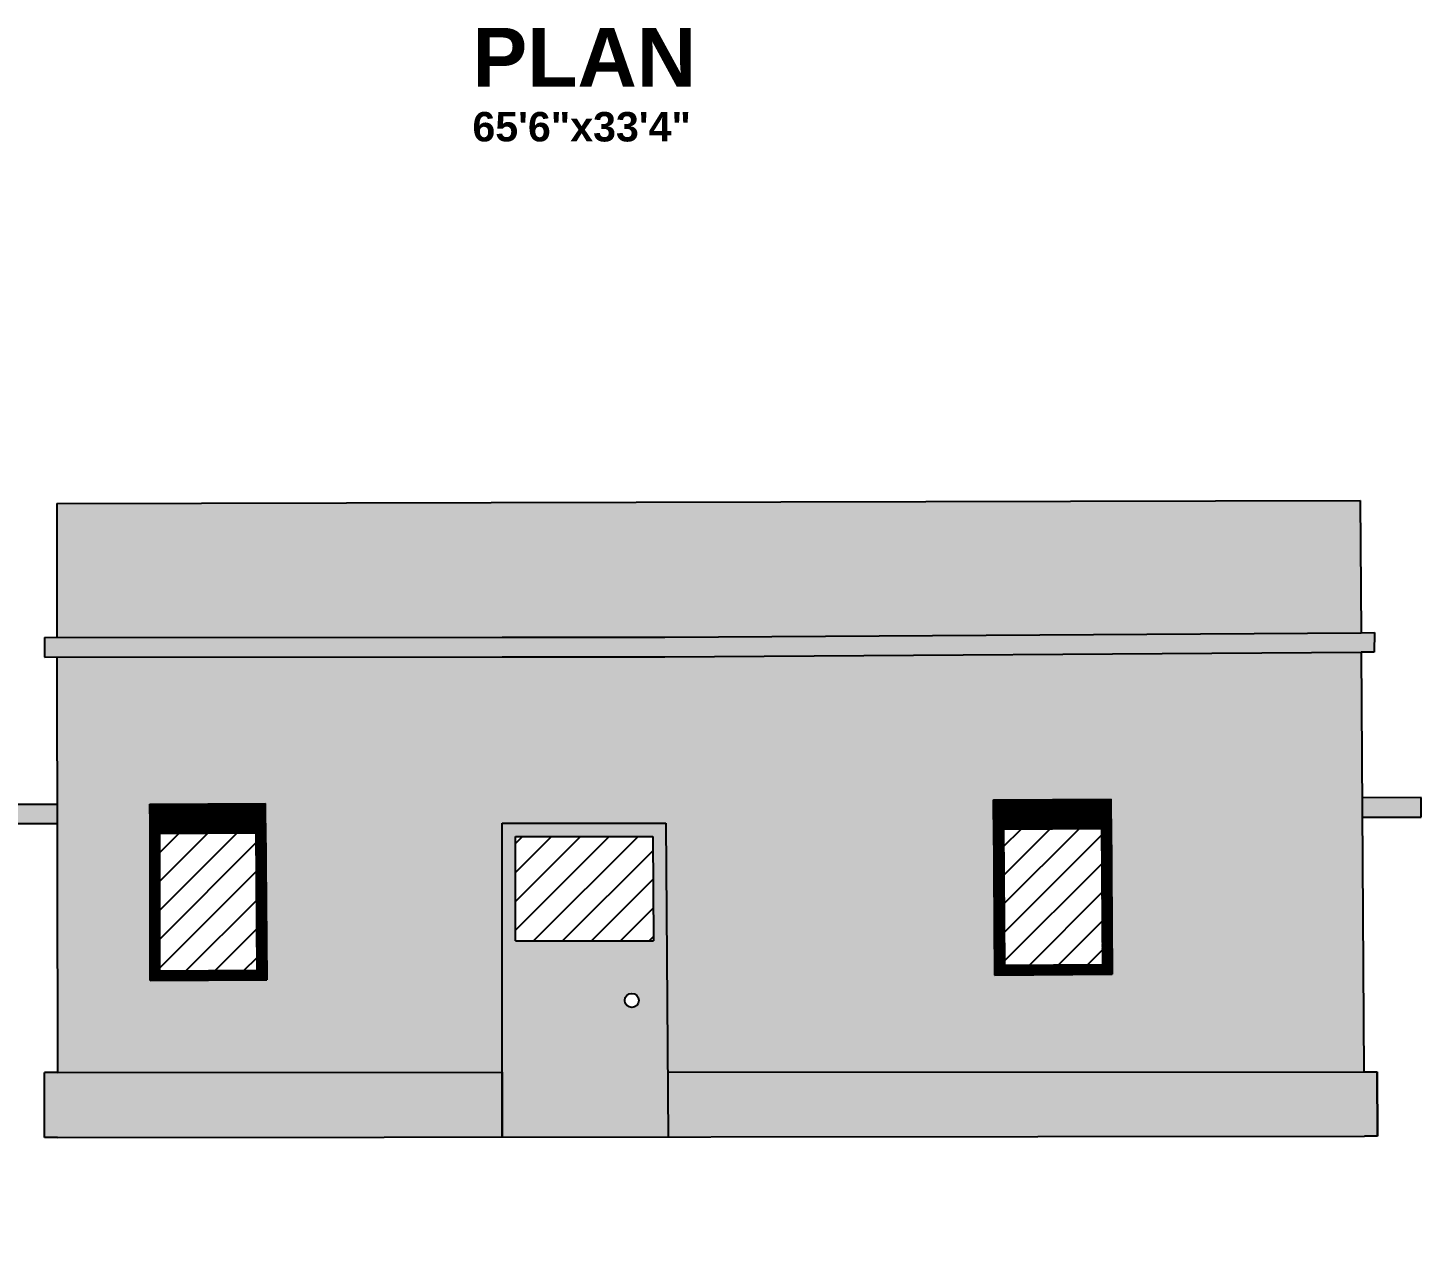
# Model space of a CAD drawing. Header units: inches. Extents: x -1353 to 3986, y -473 to 446.
# Drawn here: x 2347.5 to 2773.7, y -366.9 to 8.3 of the extents above; entities that cross this region are included whole.
import ezdxf

# ---------------------------------------------------------------- set-up
doc = ezdxf.new("R2010")
doc.units = ezdxf.units.IN
doc.header["$MEASUREMENT"] = 0
doc.layers.add('Objects', color=7, linetype='Continuous')
doc.styles.get("Standard").update_dxf_attribs({"font": 'arial.ttf'})
pattern_1 = [(45, (130.06222, 93.77617), (-0.0883883476, 0.0883883476), [])]

msp = doc.modelspace()

# ---------------------------------------------------------------- hatches: boundary and pattern name
at = {"layer": 'Objects', "true_color": 0xf26722}
h = msp.add_hatch(color=30, dxfattribs=at)
h.dxf.hatch_style = 1
h.paths.add_polyline_path([(2492.57, -178.16), (2542.36, -178.14), (2755.38, -176.75), (2755.11, -136.34), (2356.34, -137.23), (2356.39, -178.23)])
h.paths.add_polyline_path([(2356.4, -184.23), (2356.54, -311.33), (2492.65, -311.26), (2492.65, -235.08), (2542.72, -235.08), (2543.21, -311.23), (2756.25, -311.12), (2755.42, -182.75), (2542.38, -184.14), (2492.57, -184.16)])
h.paths.add_polyline_path([(2420.22, -229.02), (2420.25, -235.02), (2420.57, -282.97), (2384.88, -283.2), (2384.88, -235.2), (2384.85, -229.2)], flags=16)
h.paths.add_polyline_path([(2417.27, -238.03), (2417.55, -279.99), (2387.88, -280.18), (2387.88, -238.18)], flags=0)
h.paths.add_polyline_path([(2642.91, -227.87), (2678.92, -227.69), (2678.95, -233.69), (2679.26, -281.28), (2643.26, -281.52), (2642.95, -233.87)], flags=16)
h.paths.add_polyline_path([(2645.97, -236.86), (2675.97, -236.7), (2676.24, -278.3), (2646.24, -278.5)], flags=0)
at = {"layer": 'Objects', "true_color": 0x105689}
h = msp.add_hatch(color=146, dxfattribs=at)
h.dxf.hatch_style = 1
h.paths.add_polyline_path([(2755.42, -182.75), (2759.42, -182.72), (2759.43, -176.72), (2755.38, -176.75), (2542.36, -178.14), (2492.57, -178.16), (2352.56, -178.24), (2352.56, -184.24), (2492.57, -184.16), (2542.38, -184.14)])
h.paths.add_polyline_path([(2492.65, -331.08), (2492.64, -311.26), (2356.54, -311.33), (2352.56, -311.33), (2352.56, -331.24), (2356.56, -331.23)])
h.paths.add_polyline_path([(2756.38, -330.78), (2760.38, -330.75), (2760.25, -311.11), (2756.25, -311.12), (2543.21, -311.23), (2543.34, -331.02)])
at = {"layer": 'Objects', "true_color": 0x4554a5}
h = msp.add_hatch(color=175, dxfattribs=at)
h.dxf.hatch_style = 1
h.paths.add_polyline_path([(2492.65, -331.08), (2492.64, -311.26), (2356.54, -311.33), (2352.56, -311.33), (2352.56, -331.24), (2356.56, -331.23)])
h.paths.add_polyline_path([(2756.38, -330.78), (2760.38, -330.75), (2760.25, -311.11), (2756.25, -311.12), (2543.21, -311.23), (2543.34, -331.02)])
h.paths.add_polyline_path([(2759.43, -176.72), (2755.38, -176.75), (2542.36, -178.14), (2492.57, -178.16), (2352.56, -178.24), (2352.56, -184.24), (2492.57, -184.16), (2542.38, -184.14), (2755.42, -182.75), (2759.42, -182.72)])
at = {"layer": 'Objects', "true_color": 0x139b48}
h = msp.add_hatch(color=114, dxfattribs=at)
h.dxf.hatch_style = 1
h.paths.add_polyline_path([(2356.45, -229.23), (2338.45, -229.23), (2338.45, -235.23), (2356.45, -235.23)])
at = {"layer": 'Objects', "true_color": 0x58ba48}
h = msp.add_hatch(dxfattribs=at)
h.set_pattern_fill('ANSI31', color=85)
h.set_pattern_definition(pattern_1)
h.paths.add_polyline_path([(2420.25, -235.02), (2420.22, -229.02), (2384.85, -229.2), (2384.88, -235.2)])
h.paths.add_polyline_path([(2678.95, -233.69), (2678.92, -227.69), (2642.91, -227.87), (2642.95, -233.87)])
at = {"layer": 'Objects', "true_color": 0x139b48}
h = msp.add_hatch(color=114, dxfattribs=at)
h.dxf.hatch_style = 1
h.paths.add_polyline_path([(2755.71, -227.31), (2755.75, -233.19), (2773.75, -233.19), (2773.75, -227.19)])
at = {"layer": 'Objects', "true_color": 0xf27172}
h = msp.add_hatch(dxfattribs=at)
h.set_pattern_fill('ANSI31', color=11)
h.set_pattern_definition(pattern_1)
h.paths.add_polyline_path([(2420.25, -235.02), (2384.88, -235.2), (2384.88, -283.2), (2420.57, -282.97)])
h.paths.add_polyline_path([(2417.55, -279.99), (2387.88, -280.18), (2387.88, -238.18), (2417.27, -238.03)], flags=16)
h.paths.add_polyline_path([(2643.26, -281.52), (2679.26, -281.28), (2678.95, -233.69), (2642.95, -233.87)])
h.paths.add_polyline_path([(2645.97, -236.86), (2675.97, -236.7), (2676.24, -278.3), (2646.24, -278.5)], flags=16)
h = msp.add_hatch(dxfattribs=at)
h.set_pattern_fill('ANSI31', color=11)
h.set_pattern_definition(pattern_1)
h.paths.add_polyline_path([(2420.25, -235.02), (2384.88, -235.2), (2384.88, -283.2), (2420.57, -282.97)])
h.paths.add_polyline_path([(2387.88, -238.18), (2417.27, -238.03), (2417.55, -279.99), (2387.88, -280.18)], flags=16)
h.paths.add_polyline_path([(2642.95, -233.87), (2643.26, -281.52), (2679.26, -281.28), (2678.95, -233.69)])
h.paths.add_polyline_path([(2675.97, -236.7), (2676.24, -278.3), (2646.24, -278.5), (2645.97, -236.86)], flags=16)
at = {"layer": 'Objects', "true_color": 0x7aafdf}
h = msp.add_hatch(dxfattribs=at)
h.set_pattern_fill('ANSI31', color=143, scale=50)
h.set_pattern_definition([(45, (1104.29, -51.4786), (-4.419417, 4.419417), [])])
h.paths.add_polyline_path([(2646.24, -278.5), (2676.24, -278.3), (2675.97, -236.7), (2645.97, -236.86)])
h.paths.add_polyline_path([(2496.65, -239.08), (2496.65, -271.07), (2538.95, -271.02), (2538.74, -239.08)])
h.paths.add_polyline_path([(2387.88, -280.18), (2417.55, -279.99), (2417.27, -238.03), (2387.88, -238.18)])
at = {"layer": 'Objects', "true_color": 0x991b1e}
h = msp.add_hatch(color=244, dxfattribs=at)
h.dxf.hatch_style = 1
h.paths.add_polyline_path([(2492.65, -331.08), (2543.34, -331.02), (2542.72, -235.08), (2492.65, -235.08)])
h.paths.add_polyline_path([(2496.65, -271.07), (2496.65, -239.08), (2538.74, -239.08), (2538.95, -271.02)], flags=16)
h.paths.add_polyline_path([(2534.41, -289.25, -1), (2530.11, -289.25, -1)], flags=16)

# ---------------------------------------------------------------- linework, layer by layer
at = {"layer": 'Objects'}
for p, q in [((2356.34, -137.23), (2755.11, -136.34)), ((2755.11, -136.34), (2755.38, -176.75)), ((2356.34, -137.23), (2356.39, -178.23)), ((2352.56, -178.24), (2352.56, -184.24)), ((2542.34, -178.14), (2755.38, -176.75)), ((2755.38, -176.75), (2759.43, -176.72)), ((2759.43, -176.72), (2759.42, -182.72)), ((2759.42, -182.72), (2755.42, -182.75)), ((2755.42, -182.75), (2756.25, -311.12)), ((2356.4, -184.23), (2356.54, -311.33)), ((2338.45, -229.23), (2356.45, -229.23)), ((2384.85, -229.2), (2420.22, -229.02)), ((2384.88, -235.2), (2384.85, -229.2)), ((2420.25, -235.02), (2420.22, -229.02)), ((2642.95, -233.87), (2642.91, -227.87)), ((2642.92, -227.87), (2678.92, -227.69)), ((2678.95, -233.69), (2678.92, -227.69)), ((2773.75, -227.19), (2755.71, -227.31)), ((2773.75, -233.19), (2773.75, -227.19)), ((2642.95, -233.87), (2678.95, -233.69)), ((2642.95, -233.87), (2643.26, -281.52)), ((2645.95, -233.85), (2645.95, -233.86)), ((2678.95, -233.69), (2679.26, -281.28)), ((2755.75, -233.19), (2773.75, -233.19)), ((2384.88, -235.2), (2420.25, -235.02)), ((2384.88, -283.2), (2384.88, -235.2)), ((2387.88, -238.18), (2417.27, -238.03)), ((2387.88, -280.18), (2387.88, -238.18)), ((2417.27, -238.03), (2417.55, -279.99)), ((2420.25, -235.02), (2420.57, -282.97)), ((2492.65, -331.08), (2492.65, -235.08)), ((2492.65, -235.08), (2542.72, -235.08)), ((2542.72, -235.08), (2543.34, -331.02)), ((2542.72, -235.08), (2543.34, -331.02)), ((2642.97, -236.87), (2642.97, -236.87)), ((2645.97, -236.86), (2675.97, -236.7)), ((2645.97, -236.86), (2646.24, -278.5)), ((2675.97, -236.7), (2676.24, -278.3)), ((2496.65, -239.08), (2538.74, -239.08)), ((2496.65, -271.07), (2496.65, -239.08)), ((2538.74, -239.08), (2538.95, -271.02)), ((2496.65, -271.07), (2538.95, -271.02)), ((2384.86, -280.2), (2384.88, -280.2)), ((2387.88, -280.18), (2417.55, -279.99)), ((2643.26, -281.52), (2679.26, -281.28)), ((2646.24, -278.5), (2676.24, -278.3)), ((2384.88, -283.2), (2420.57, -282.97)), ((2387.88, -283.2), (2387.88, -283.18)), ((2543.21, -311.23), (2756.25, -311.12)), ((2756.25, -311.12), (2760.25, -311.11)), ((2760.25, -311.11), (2760.38, -330.75)), ((2760.38, -330.75), (2760.25, -311.11)), ((2352.56, -331.24), (2352.54, -311.33)), ((2356.54, -311.33), (2352.54, -311.33)), ((2352.56, -331.24), (2352.56, -311.33)), ((2356.54, -311.33), (2492.64, -311.26)), ((2492.64, -311.26), (2492.65, -331.08)), ((2356.56, -331.23), (2352.56, -331.24)), ((2356.56, -331.23), (2756.38, -330.78)), ((2760.38, -330.75), (2756.38, -330.78))]:
    msp.add_line(p, q, dxfattribs=at)
for points in [[(2352.56, -178.24), (2492.57, -178.16), (2542.38, -178.14)], [(2352.56, -184.24), (2492.57, -184.16), (2542.38, -184.14), (2755.42, -182.75)], [(2356.45, -235.23), (2338.45, -235.23), (2338.45, -229.23), (2356.45, -229.23)]]:
    msp.add_lwpolyline(points, dxfattribs=at)
msp.add_circle((2532.26, -289.25), 2.15, dxfattribs=at)

# ---------------------------------------------------------------- texts
at = {"layer": 'Objects', "attachment_point": 1}
for s, insert, char_height in [('{\\fArial|b1|i0|c0|p34;PLAN}', (2483.51, 8.3), 18), ('{\\fArial|b1|i0|c0|p34;65\'6"x33\'4"}', (2483.51, -17.44), 9)]:
    msp.add_mtext(s, dxfattribs=dict(at, insert=insert, char_height=char_height))

doc.saveas('drawing.dxf')
